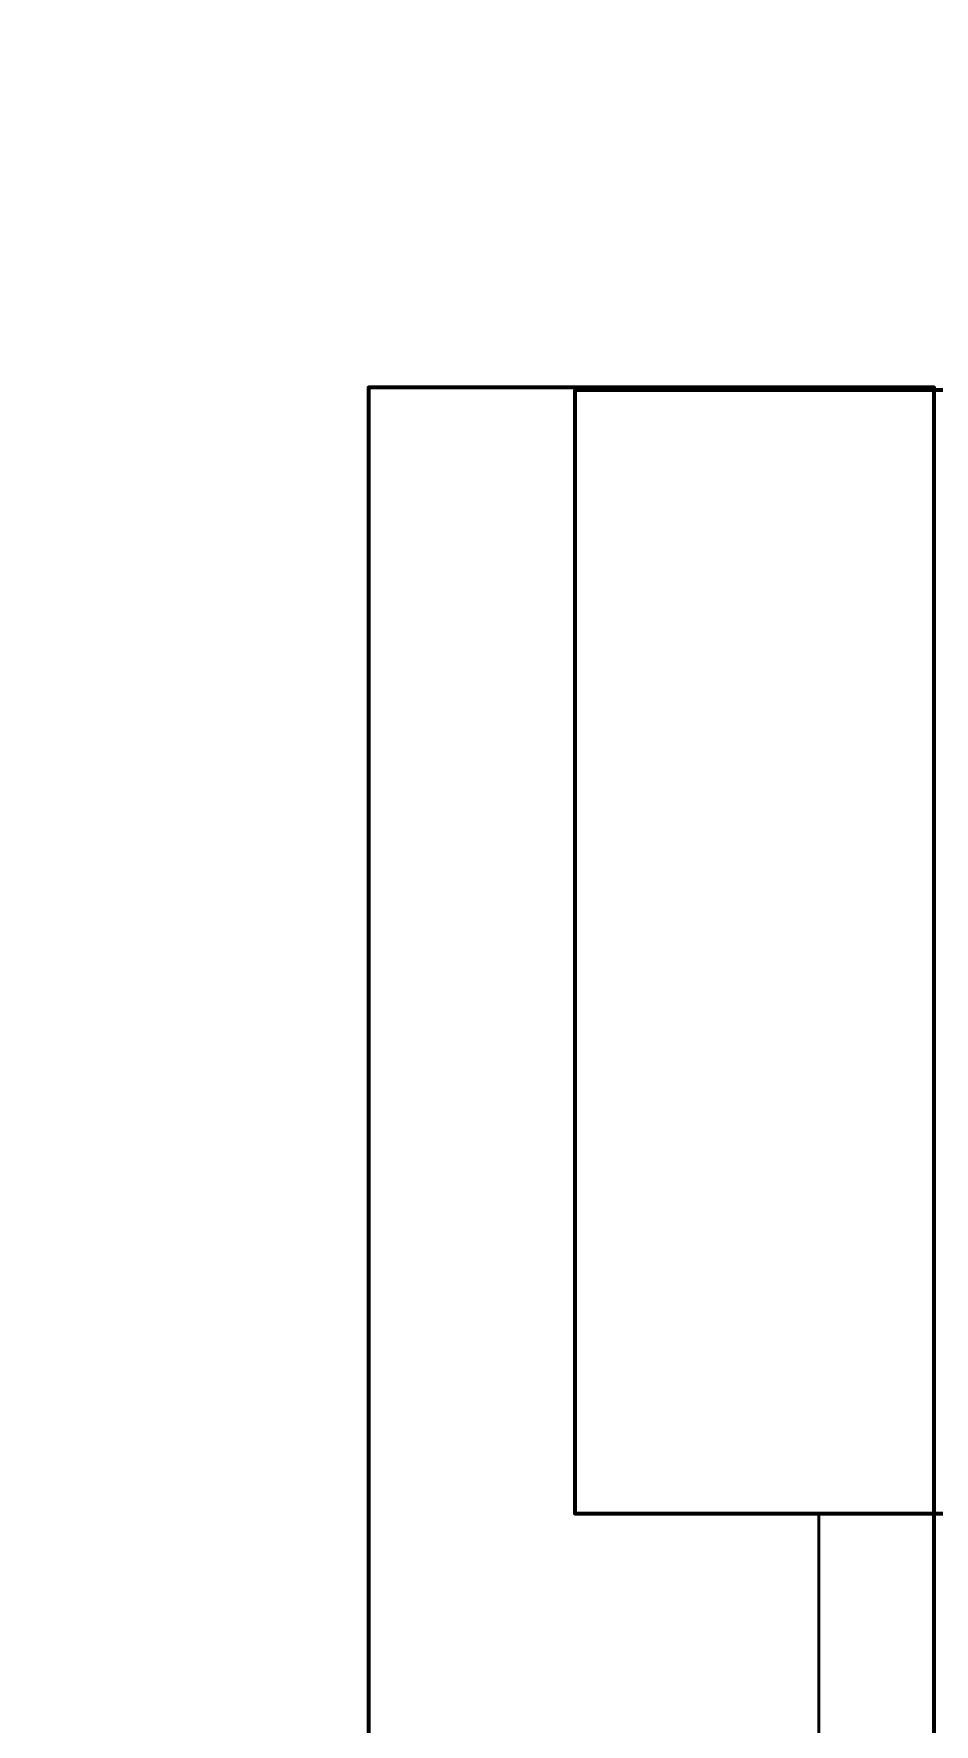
# Model space of a CAD drawing. Header units: metres. Extents: x -101.7 to -49, y 249.3 to 310.4.
# Drawn here: x -100.653 to -98.049, y 286.486 to 291.378 of the extents above; entities that cross this region are included whole.
import ezdxf

# ---------------------------------------------------------------- set-up
doc = ezdxf.new("R2010")
doc.units = ezdxf.units.M
for name, color, linetype, lineweight in [('Cimentación de muro analítica-1', 11, 'Continuous', 50), ('Muros analíticos-1', 253, 'Continuous', 50), ('Muros analíticos-2', 94, 'Continuous', 50), ('Suelos analíticos-1', 55, 'Continuous', 90), ('Suelos analíticos-2', 34, 'Continuous', 90)]:
    doc.layers.add(name, color=color, linetype=linetype, lineweight=lineweight)

msp = doc.modelspace()

# ---------------------------------------------------------------- linework, layer by layer
at = {"layer": 'Cimentación de muro analítica-1'}
for p, q in [((-99.0885, 290.3471, -1.778), (-99.0885, 287.0959, -1.778)), ((-97.1632, 290.3471, -1.778), (-99.0885, 290.3471, -1.778)), ((-98.2808, 287.0959, -1.778), (-99.0885, 287.0959, -1.778)), ((-98.3824, 280.8507, -1.778), (-98.3824, 287.0959, -1.778))]:
    msp.add_line(p, q, dxfattribs=at)
at = {"layer": 'Muros analíticos-2'}
for p, q in [((-99.6848, 284.6099, 4.5212), (-99.6848, 290.3541, 4.5212)), ((-99.6848, 290.3541, 4.5212), (-99.6848, 290.3541, 2.7876)), ((-99.6848, 290.3541, 2.7876), (-99.6848, 284.6099, 2.7876)), ((-99.6848, 290.3541, 4.5212), (-98.0671, 290.3541, 4.5212)), ((-98.0671, 290.3541, 2.7876), (-99.6848, 290.3541, 2.7876)), ((-99.6848, 290.3541, 2.7876), (-99.6848, 290.3541, 4.5212)), ((-97.2648, 290.3471, -0.108), (-99.0885, 290.3471, -0.108)), ((-99.0885, 290.3471, -0.108), (-99.0885, 290.3471, -1.778)), ((-99.0885, 290.3471, -1.778), (-97.1632, 290.3471, -1.778)), ((-99.0885, 290.3471, -0.108), (-99.0885, 287.0959, -0.108)), ((-99.0885, 287.0959, -1.778), (-99.0885, 290.3471, -1.778)), ((-99.0885, 290.3471, -1.778), (-99.0885, 290.3471, -0.108)), ((-98.0671, 290.3541, 4.5212), (-98.0671, 290.3541, 2.7876)), ((-99.0885, 287.0959, -0.108), (-99.0885, 287.0959, -1.778)), ((-98.3824, 287.0959, -0.108), (-99.0885, 287.0959, -0.108)), ((-99.0885, 287.0959, -0.108), (-99.0885, 287.0959, -1.778)), ((-99.0885, 287.0959, -1.778), (-98.3824, 287.0959, -1.778)), ((-98.3824, 287.0959, -1.778), (-98.3824, 287.0959, -0.108)), ((-98.3824, 280.8507, -0.6137), (-98.3824, 287.0959, -0.0935)), ((-98.3824, 287.0959, -0.0935), (-98.3824, 287.0959, -1.778)), ((-98.3824, 287.0959, -1.778), (-98.3824, 280.8507, -1.778))]:
    msp.add_line(p, q, dxfattribs=at)
at = {"layer": 'Suelos analíticos-2'}
for p, q in [((-98.0487, 290.3541, 3.4544), (-99.6848, 290.3541, 3.4544)), ((-99.6848, 290.3541, 3.4544), (-99.6848, 284.6099, 3.4544)), ((-97.2601, 290.3471, -0.108), (-99.0885, 290.3471, -0.108)), ((-99.0885, 290.3471, -0.108), (-99.0885, 287.0959, -0.108)), ((-98.0487, 284.6099, 3.4544), (-98.0487, 290.3541, 3.4544)), ((-99.0885, 287.0959, -0.108), (-97.2601, 287.0959, -0.108))]:
    msp.add_line(p, q, dxfattribs=at)

# ---------------------------------------------------------------- meshes
at = {"layer": 'Muros analíticos-1'}
mesh = msp.add_polyface(dxfattribs=at)
corners = [(-99.6848, 290.3541, 4.5212), (-99.6848, 290.3541, 2.7876), (-99.6848, 284.6099, 2.7876), (-99.6848, 284.6099, 4.5212)]
mesh.append_faces([[corners[k] for k in face] for face in [(0, 1, 2, 3)]])
mesh = msp.add_polyface(dxfattribs=at)
corners = [(-98.0671, 290.3541, 4.5212), (-98.0671, 290.3541, 2.7876), (-99.6848, 290.3541, 2.7876), (-99.6848, 290.3541, 4.5212)]
mesh.append_faces([[corners[k] for k in face] for face in [(0, 1, 2, 3)]])
mesh = msp.add_polyface(dxfattribs=at)
corners = [(-97.1632, 290.3471, -0.1079), (-97.2648, 290.3471, -0.1079), (-99.0885, 290.3471, -0.1079), (-99.0885, 290.3471, -1.778), (-97.1632, 290.3471, -1.778)]
mesh.append_faces([[corners[k] for k in face] for face in [(4, 0, 1)]], dxfattribs={"vtx2": -1})
mesh.append_faces([[corners[k] for k in face] for face in [(1, 2, 3, 4)]], dxfattribs={"vtx3": -1})
mesh = msp.add_polyface(dxfattribs=at)
corners = [(-99.0885, 287.0959, -0.1079), (-99.0885, 287.0959, -1.778), (-99.0885, 290.3471, -1.778), (-99.0885, 290.3471, -0.1079)]
mesh.append_faces([[corners[k] for k in face] for face in [(0, 1, 2, 3)]])
mesh = msp.add_polyface(dxfattribs=at)
corners = [(-99.0885, 287.0959, -0.1079), (-99.0885, 287.0959, -1.778), (-98.3824, 287.0959, -1.778), (-98.3824, 287.0959, -0.1079)]
mesh.append_faces([[corners[k] for k in face] for face in [(0, 1, 2, 3)]])
mesh = msp.add_polyface(dxfattribs=at)
corners = [(-98.3824, 287.0959, -0.0935), (-98.3824, 287.0959, -1.778), (-98.3824, 280.8507, -1.778), (-98.3824, 280.8507, -0.6137)]
mesh.append_faces([[corners[k] for k in face] for face in [(0, 1, 2, 3)]])
at = {"layer": 'Suelos analíticos-1'}
mesh = msp.add_polyface(dxfattribs=at)
corners = [(-98.2148, 306.9962, -0.1079), (-91.8749, 306.9962, -0.1079), (-91.8749, 308.4522, -0.1079), (-93.338, 308.4522, -0.1079), (-93.338, 310.403, -0.1079), (-98.2148, 310.403, -0.1079), (-68.954, 308.4522, -0.1079), (-68.954, 310.403, -0.1079), (-73.8308, 310.403, -0.1079), (-73.8308, 308.4522, -0.1079), (-75.2938, 308.4522, -0.1079), (-75.2938, 306.9686, -0.1079), (-66.861, 306.9686, -0.1079), (-66.861, 308.4522, -0.1079), (-60.1757, 308.4522, -0.1079), (-60.1757, 306.9686, -0.1079), (-52.3729, 306.9686, -0.1079), (-52.3729, 310.403, -0.1079), (-58.7127, 310.403, -0.1079), (-58.7127, 308.4522, -0.1079), (-100.6532, 279.8347, -0.1079), (-100.6532, 276.2654, -0.1079), (-98.7025, 276.2654, -0.1079), (-98.7025, 274.8023, -0.1079), (-97.2601, 274.8023, -0.1079), (-97.2601, 279.8347, -0.1079), (-98.7025, 258.2212, -0.1079), (-100.6532, 258.2212, -0.1079), (-100.6532, 252.5094, -0.1079), (-97.2601, 252.5094, -0.1079), (-97.2601, 259.6842, -0.1079), (-98.7025, 259.6842, -0.1079)]
mesh.append_faces([[corners[k] for k in face] for face in [(8, 9, 6, 7), (24, 25, 22, 23)]], dxfattribs={"vtx1": -1})
mesh.append_faces([[corners[k] for k in face] for face in [(1, 2, 3, 0), (12, 13, 6, 11), (17, 18, 19, 16), (20, 21, 22, 25), (30, 31, 26, 29)]], dxfattribs={"vtx2": -1})
mesh.append_faces([[corners[k] for k in face] for face in [(9, 10, 11, 6)]], dxfattribs={"vtx2": -1, "vtx3": -1})
mesh.append_faces([[corners[k] for k in face] for face in [(3, 4, 5, 0), (19, 14, 15, 16), (26, 27, 28, 29)]], dxfattribs={"vtx3": -1})
mesh = msp.add_polyface(dxfattribs=at)
corners = [(-98.0487, 284.6099, 3.4544), (-98.0487, 290.3541, 3.4544), (-99.6848, 290.3541, 3.4544), (-99.6848, 284.6099, 3.4544)]
mesh.append_faces([[corners[k] for k in face] for face in [(0, 1, 2, 3)]])
mesh = msp.add_polyface(dxfattribs=at)
corners = [(-99.0885, 290.3471, -0.1079), (-99.0885, 287.0959, -0.1079), (-97.2601, 287.0959, -0.1079), (-97.2601, 290.3471, -0.1079)]
mesh.append_faces([[corners[k] for k in face] for face in [(0, 1, 2, 3)]])

doc.saveas('drawing.dxf')
